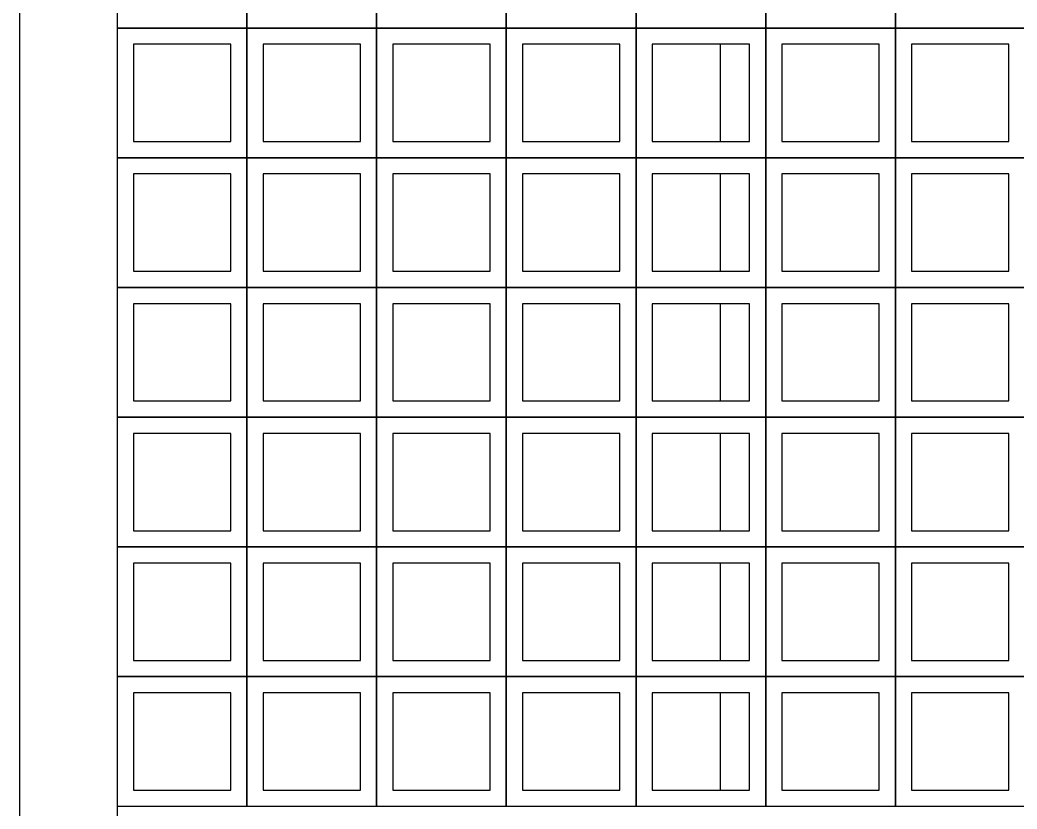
# Model space of a CAD drawing. Header units: millimetres. Extents: x -4228 to 27092, y -6721 to 984.
# Drawn here: x 22660.5 to 22814.3, y -2872.9 to -2751.2 of the extents above; entities that cross this region are included whole.
import ezdxf

# ---------------------------------------------------------------- set-up
doc = ezdxf.new("R2010")
doc.units = ezdxf.units.MM
doc.header["$LTSCALE"] = 50
doc.layers.add('cobogo', color=7, linetype='Continuous')
doc.layers.add('PAREDES3', color=2, linetype='Continuous')

msp = doc.modelspace()

# ---------------------------------------------------------------- linework, layer by layer
at = {"layer": 'cobogo', "color": 3, "linetype": 'Continuous', "lineweight": 30}
for points in [[(22675.52, -2752.46), (22695.52, -2752.46), (22695.52, -2732.46), (22675.52, -2732.46)], [(22675.52, -2752.46), (22695.52, -2752.46), (22695.52, -2732.46), (22675.52, -2732.46)], [(22675.52, -2752.46), (22695.52, -2752.46), (22695.52, -2732.46), (22675.52, -2732.46)], [(22675.52, -2752.46), (22695.52, -2752.46), (22695.52, -2732.46), (22675.52, -2732.46)], [(22695.52, -2752.46), (22715.52, -2752.46), (22715.52, -2732.46), (22695.52, -2732.46)], [(22695.52, -2752.46), (22715.52, -2752.46), (22715.52, -2732.46), (22695.52, -2732.46)], [(22695.52, -2752.46), (22715.52, -2752.46), (22715.52, -2732.46), (22695.52, -2732.46)], [(22695.52, -2752.46), (22715.52, -2752.46), (22715.52, -2732.46), (22695.52, -2732.46)], [(22715.52, -2752.46), (22735.52, -2752.46), (22735.52, -2732.46), (22715.52, -2732.46)], [(22715.52, -2752.46), (22735.52, -2752.46), (22735.52, -2732.46), (22715.52, -2732.46)], [(22715.52, -2752.46), (22735.52, -2752.46), (22735.52, -2732.46), (22715.52, -2732.46)], [(22715.52, -2752.46), (22735.52, -2752.46), (22735.52, -2732.46), (22715.52, -2732.46)], [(22735.52, -2752.46), (22755.52, -2752.46), (22755.52, -2732.46), (22735.52, -2732.46)], [(22735.52, -2752.46), (22755.52, -2752.46), (22755.52, -2732.46), (22735.52, -2732.46)], [(22735.52, -2752.46), (22755.52, -2752.46), (22755.52, -2732.46), (22735.52, -2732.46)], [(22735.52, -2752.46), (22755.52, -2752.46), (22755.52, -2732.46), (22735.52, -2732.46)], [(22755.52, -2752.46), (22775.52, -2752.46), (22775.52, -2732.46), (22755.52, -2732.46)], [(22755.52, -2752.46), (22775.52, -2752.46), (22775.52, -2732.46), (22755.52, -2732.46)], [(22755.52, -2752.46), (22775.52, -2752.46), (22775.52, -2732.46), (22755.52, -2732.46)], [(22755.52, -2752.46), (22775.52, -2752.46), (22775.52, -2732.46), (22755.52, -2732.46)], [(22775.52, -2752.46), (22795.52, -2752.46), (22795.52, -2732.46), (22775.52, -2732.46)], [(22775.52, -2752.46), (22795.52, -2752.46), (22795.52, -2732.46), (22775.52, -2732.46)], [(22775.52, -2752.46), (22795.52, -2752.46), (22795.52, -2732.46), (22775.52, -2732.46)], [(22775.52, -2752.46), (22795.52, -2752.46), (22795.52, -2732.46), (22775.52, -2732.46)], [(22795.52, -2752.46), (22815.52, -2752.46), (22815.52, -2732.46), (22795.52, -2732.46)], [(22795.52, -2752.46), (22815.52, -2752.46), (22815.52, -2732.46), (22795.52, -2732.46)], [(22795.52, -2752.46), (22815.52, -2752.46), (22815.52, -2732.46), (22795.52, -2732.46)], [(22795.52, -2752.46), (22815.52, -2752.46), (22815.52, -2732.46), (22795.52, -2732.46)], [(22675.52, -2772.46), (22695.52, -2772.46), (22695.52, -2752.46), (22675.52, -2752.46)], [(22675.52, -2772.46), (22695.52, -2772.46), (22695.52, -2752.46), (22675.52, -2752.46)], [(22675.52, -2772.46), (22695.52, -2772.46), (22695.52, -2752.46), (22675.52, -2752.46)], [(22675.52, -2772.46), (22695.52, -2772.46), (22695.52, -2752.46), (22675.52, -2752.46)], [(22695.52, -2772.46), (22715.52, -2772.46), (22715.52, -2752.46), (22695.52, -2752.46)], [(22695.52, -2772.46), (22715.52, -2772.46), (22715.52, -2752.46), (22695.52, -2752.46)], [(22695.52, -2772.46), (22715.52, -2772.46), (22715.52, -2752.46), (22695.52, -2752.46)], [(22695.52, -2772.46), (22715.52, -2772.46), (22715.52, -2752.46), (22695.52, -2752.46)], [(22715.52, -2772.46), (22735.52, -2772.46), (22735.52, -2752.46), (22715.52, -2752.46)], [(22715.52, -2772.46), (22735.52, -2772.46), (22735.52, -2752.46), (22715.52, -2752.46)], [(22715.52, -2772.46), (22735.52, -2772.46), (22735.52, -2752.46), (22715.52, -2752.46)], [(22715.52, -2772.46), (22735.52, -2772.46), (22735.52, -2752.46), (22715.52, -2752.46)], [(22735.52, -2772.46), (22755.52, -2772.46), (22755.52, -2752.46), (22735.52, -2752.46)], [(22735.52, -2772.46), (22755.52, -2772.46), (22755.52, -2752.46), (22735.52, -2752.46)], [(22735.52, -2772.46), (22755.52, -2772.46), (22755.52, -2752.46), (22735.52, -2752.46)], [(22735.52, -2772.46), (22755.52, -2772.46), (22755.52, -2752.46), (22735.52, -2752.46)], [(22755.52, -2772.46), (22775.52, -2772.46), (22775.52, -2752.46), (22755.52, -2752.46)], [(22755.52, -2772.46), (22775.52, -2772.46), (22775.52, -2752.46), (22755.52, -2752.46)], [(22755.52, -2772.46), (22775.52, -2772.46), (22775.52, -2752.46), (22755.52, -2752.46)], [(22755.52, -2772.46), (22775.52, -2772.46), (22775.52, -2752.46), (22755.52, -2752.46)], [(22775.52, -2772.46), (22795.52, -2772.46), (22795.52, -2752.46), (22775.52, -2752.46)], [(22775.52, -2772.46), (22795.52, -2772.46), (22795.52, -2752.46), (22775.52, -2752.46)], [(22775.52, -2772.46), (22795.52, -2772.46), (22795.52, -2752.46), (22775.52, -2752.46)], [(22775.52, -2772.46), (22795.52, -2772.46), (22795.52, -2752.46), (22775.52, -2752.46)], [(22795.52, -2772.46), (22815.52, -2772.46), (22815.52, -2752.46), (22795.52, -2752.46)], [(22795.52, -2772.46), (22815.52, -2772.46), (22815.52, -2752.46), (22795.52, -2752.46)], [(22795.52, -2772.46), (22815.52, -2772.46), (22815.52, -2752.46), (22795.52, -2752.46)], [(22795.52, -2772.46), (22815.52, -2772.46), (22815.52, -2752.46), (22795.52, -2752.46)], [(22678.02, -2769.96), (22693.02, -2769.96), (22693.02, -2754.96), (22678.02, -2754.96)], [(22678.02, -2769.96), (22693.02, -2769.96), (22693.02, -2754.96), (22678.02, -2754.96)], [(22678.02, -2769.96), (22693.02, -2769.96), (22693.02, -2754.96), (22678.02, -2754.96)], [(22678.02, -2769.96), (22693.02, -2769.96), (22693.02, -2754.96), (22678.02, -2754.96)], [(22698.02, -2769.96), (22713.02, -2769.96), (22713.02, -2754.96), (22698.02, -2754.96)], [(22698.02, -2769.96), (22713.02, -2769.96), (22713.02, -2754.96), (22698.02, -2754.96)], [(22698.02, -2769.96), (22713.02, -2769.96), (22713.02, -2754.96), (22698.02, -2754.96)], [(22698.02, -2769.96), (22713.02, -2769.96), (22713.02, -2754.96), (22698.02, -2754.96)], [(22718.02, -2769.96), (22733.02, -2769.96), (22733.02, -2754.96), (22718.02, -2754.96)], [(22718.02, -2769.96), (22733.02, -2769.96), (22733.02, -2754.96), (22718.02, -2754.96)], [(22718.02, -2769.96), (22733.02, -2769.96), (22733.02, -2754.96), (22718.02, -2754.96)], [(22718.02, -2769.96), (22733.02, -2769.96), (22733.02, -2754.96), (22718.02, -2754.96)], [(22738.02, -2769.96), (22753.02, -2769.96), (22753.02, -2754.96), (22738.02, -2754.96)], [(22738.02, -2769.96), (22753.02, -2769.96), (22753.02, -2754.96), (22738.02, -2754.96)], [(22738.02, -2769.96), (22753.02, -2769.96), (22753.02, -2754.96), (22738.02, -2754.96)], [(22738.02, -2769.96), (22753.02, -2769.96), (22753.02, -2754.96), (22738.02, -2754.96)], [(22758.02, -2769.96), (22773.02, -2769.96), (22773.02, -2754.96), (22758.02, -2754.96)], [(22758.02, -2769.96), (22773.02, -2769.96), (22773.02, -2754.96), (22758.02, -2754.96)], [(22758.02, -2769.96), (22773.02, -2769.96), (22773.02, -2754.96), (22758.02, -2754.96)], [(22758.02, -2769.96), (22773.02, -2769.96), (22773.02, -2754.96), (22758.02, -2754.96)], [(22778.02, -2769.96), (22793.02, -2769.96), (22793.02, -2754.96), (22778.02, -2754.96)], [(22778.02, -2769.96), (22793.02, -2769.96), (22793.02, -2754.96), (22778.02, -2754.96)], [(22778.02, -2769.96), (22793.02, -2769.96), (22793.02, -2754.96), (22778.02, -2754.96)], [(22778.02, -2769.96), (22793.02, -2769.96), (22793.02, -2754.96), (22778.02, -2754.96)], [(22798.02, -2769.96), (22813.02, -2769.96), (22813.02, -2754.96), (22798.02, -2754.96)], [(22798.02, -2769.96), (22813.02, -2769.96), (22813.02, -2754.96), (22798.02, -2754.96)], [(22798.02, -2769.96), (22813.02, -2769.96), (22813.02, -2754.96), (22798.02, -2754.96)], [(22798.02, -2769.96), (22813.02, -2769.96), (22813.02, -2754.96), (22798.02, -2754.96)], [(22675.52, -2792.46), (22695.52, -2792.46), (22695.52, -2772.46), (22675.52, -2772.46)], [(22675.52, -2792.46), (22695.52, -2792.46), (22695.52, -2772.46), (22675.52, -2772.46)], [(22675.52, -2792.46), (22695.52, -2792.46), (22695.52, -2772.46), (22675.52, -2772.46)], [(22675.52, -2792.46), (22695.52, -2792.46), (22695.52, -2772.46), (22675.52, -2772.46)], [(22695.52, -2792.46), (22715.52, -2792.46), (22715.52, -2772.46), (22695.52, -2772.46)], [(22695.52, -2792.46), (22715.52, -2792.46), (22715.52, -2772.46), (22695.52, -2772.46)], [(22695.52, -2792.46), (22715.52, -2792.46), (22715.52, -2772.46), (22695.52, -2772.46)], [(22695.52, -2792.46), (22715.52, -2792.46), (22715.52, -2772.46), (22695.52, -2772.46)], [(22715.52, -2792.46), (22735.52, -2792.46), (22735.52, -2772.46), (22715.52, -2772.46)], [(22715.52, -2792.46), (22735.52, -2792.46), (22735.52, -2772.46), (22715.52, -2772.46)], [(22715.52, -2792.46), (22735.52, -2792.46), (22735.52, -2772.46), (22715.52, -2772.46)], [(22715.52, -2792.46), (22735.52, -2792.46), (22735.52, -2772.46), (22715.52, -2772.46)], [(22735.52, -2792.46), (22755.52, -2792.46), (22755.52, -2772.46), (22735.52, -2772.46)], [(22735.52, -2792.46), (22755.52, -2792.46), (22755.52, -2772.46), (22735.52, -2772.46)], [(22735.52, -2792.46), (22755.52, -2792.46), (22755.52, -2772.46), (22735.52, -2772.46)], [(22735.52, -2792.46), (22755.52, -2792.46), (22755.52, -2772.46), (22735.52, -2772.46)], [(22755.52, -2792.46), (22775.52, -2792.46), (22775.52, -2772.46), (22755.52, -2772.46)], [(22755.52, -2792.46), (22775.52, -2792.46), (22775.52, -2772.46), (22755.52, -2772.46)], [(22755.52, -2792.46), (22775.52, -2792.46), (22775.52, -2772.46), (22755.52, -2772.46)], [(22755.52, -2792.46), (22775.52, -2792.46), (22775.52, -2772.46), (22755.52, -2772.46)], [(22775.52, -2792.46), (22795.52, -2792.46), (22795.52, -2772.46), (22775.52, -2772.46)], [(22775.52, -2792.46), (22795.52, -2792.46), (22795.52, -2772.46), (22775.52, -2772.46)], [(22775.52, -2792.46), (22795.52, -2792.46), (22795.52, -2772.46), (22775.52, -2772.46)], [(22775.52, -2792.46), (22795.52, -2792.46), (22795.52, -2772.46), (22775.52, -2772.46)], [(22795.52, -2792.46), (22815.52, -2792.46), (22815.52, -2772.46), (22795.52, -2772.46)], [(22795.52, -2792.46), (22815.52, -2792.46), (22815.52, -2772.46), (22795.52, -2772.46)], [(22795.52, -2792.46), (22815.52, -2792.46), (22815.52, -2772.46), (22795.52, -2772.46)], [(22795.52, -2792.46), (22815.52, -2792.46), (22815.52, -2772.46), (22795.52, -2772.46)], [(22678.02, -2789.96), (22693.02, -2789.96), (22693.02, -2774.96), (22678.02, -2774.96)], [(22678.02, -2789.96), (22693.02, -2789.96), (22693.02, -2774.96), (22678.02, -2774.96)], [(22678.02, -2789.96), (22693.02, -2789.96), (22693.02, -2774.96), (22678.02, -2774.96)], [(22678.02, -2789.96), (22693.02, -2789.96), (22693.02, -2774.96), (22678.02, -2774.96)], [(22698.02, -2789.96), (22713.02, -2789.96), (22713.02, -2774.96), (22698.02, -2774.96)], [(22698.02, -2789.96), (22713.02, -2789.96), (22713.02, -2774.96), (22698.02, -2774.96)], [(22698.02, -2789.96), (22713.02, -2789.96), (22713.02, -2774.96), (22698.02, -2774.96)], [(22698.02, -2789.96), (22713.02, -2789.96), (22713.02, -2774.96), (22698.02, -2774.96)], [(22718.02, -2789.96), (22733.02, -2789.96), (22733.02, -2774.96), (22718.02, -2774.96)], [(22718.02, -2789.96), (22733.02, -2789.96), (22733.02, -2774.96), (22718.02, -2774.96)], [(22718.02, -2789.96), (22733.02, -2789.96), (22733.02, -2774.96), (22718.02, -2774.96)], [(22718.02, -2789.96), (22733.02, -2789.96), (22733.02, -2774.96), (22718.02, -2774.96)], [(22738.02, -2789.96), (22753.02, -2789.96), (22753.02, -2774.96), (22738.02, -2774.96)], [(22738.02, -2789.96), (22753.02, -2789.96), (22753.02, -2774.96), (22738.02, -2774.96)], [(22738.02, -2789.96), (22753.02, -2789.96), (22753.02, -2774.96), (22738.02, -2774.96)], [(22738.02, -2789.96), (22753.02, -2789.96), (22753.02, -2774.96), (22738.02, -2774.96)], [(22758.02, -2789.96), (22773.02, -2789.96), (22773.02, -2774.96), (22758.02, -2774.96)], [(22758.02, -2789.96), (22773.02, -2789.96), (22773.02, -2774.96), (22758.02, -2774.96)], [(22758.02, -2789.96), (22773.02, -2789.96), (22773.02, -2774.96), (22758.02, -2774.96)], [(22758.02, -2789.96), (22773.02, -2789.96), (22773.02, -2774.96), (22758.02, -2774.96)], [(22778.02, -2789.96), (22793.02, -2789.96), (22793.02, -2774.96), (22778.02, -2774.96)], [(22778.02, -2789.96), (22793.02, -2789.96), (22793.02, -2774.96), (22778.02, -2774.96)], [(22778.02, -2789.96), (22793.02, -2789.96), (22793.02, -2774.96), (22778.02, -2774.96)], [(22778.02, -2789.96), (22793.02, -2789.96), (22793.02, -2774.96), (22778.02, -2774.96)], [(22798.02, -2789.96), (22813.02, -2789.96), (22813.02, -2774.96), (22798.02, -2774.96)], [(22798.02, -2789.96), (22813.02, -2789.96), (22813.02, -2774.96), (22798.02, -2774.96)], [(22798.02, -2789.96), (22813.02, -2789.96), (22813.02, -2774.96), (22798.02, -2774.96)], [(22798.02, -2789.96), (22813.02, -2789.96), (22813.02, -2774.96), (22798.02, -2774.96)], [(22675.52, -2812.46), (22695.52, -2812.46), (22695.52, -2792.46), (22675.52, -2792.46)], [(22675.52, -2812.46), (22695.52, -2812.46), (22695.52, -2792.46), (22675.52, -2792.46)], [(22675.52, -2812.46), (22695.52, -2812.46), (22695.52, -2792.46), (22675.52, -2792.46)], [(22675.52, -2812.46), (22695.52, -2812.46), (22695.52, -2792.46), (22675.52, -2792.46)], [(22695.52, -2812.46), (22715.52, -2812.46), (22715.52, -2792.46), (22695.52, -2792.46)], [(22695.52, -2812.46), (22715.52, -2812.46), (22715.52, -2792.46), (22695.52, -2792.46)], [(22695.52, -2812.46), (22715.52, -2812.46), (22715.52, -2792.46), (22695.52, -2792.46)], [(22695.52, -2812.46), (22715.52, -2812.46), (22715.52, -2792.46), (22695.52, -2792.46)], [(22715.52, -2812.46), (22735.52, -2812.46), (22735.52, -2792.46), (22715.52, -2792.46)], [(22715.52, -2812.46), (22735.52, -2812.46), (22735.52, -2792.46), (22715.52, -2792.46)], [(22715.52, -2812.46), (22735.52, -2812.46), (22735.52, -2792.46), (22715.52, -2792.46)], [(22715.52, -2812.46), (22735.52, -2812.46), (22735.52, -2792.46), (22715.52, -2792.46)], [(22735.52, -2812.46), (22755.52, -2812.46), (22755.52, -2792.46), (22735.52, -2792.46)], [(22735.52, -2812.46), (22755.52, -2812.46), (22755.52, -2792.46), (22735.52, -2792.46)], [(22735.52, -2812.46), (22755.52, -2812.46), (22755.52, -2792.46), (22735.52, -2792.46)], [(22735.52, -2812.46), (22755.52, -2812.46), (22755.52, -2792.46), (22735.52, -2792.46)], [(22755.52, -2812.46), (22775.52, -2812.46), (22775.52, -2792.46), (22755.52, -2792.46)], [(22755.52, -2812.46), (22775.52, -2812.46), (22775.52, -2792.46), (22755.52, -2792.46)], [(22755.52, -2812.46), (22775.52, -2812.46), (22775.52, -2792.46), (22755.52, -2792.46)], [(22755.52, -2812.46), (22775.52, -2812.46), (22775.52, -2792.46), (22755.52, -2792.46)], [(22775.52, -2812.46), (22795.52, -2812.46), (22795.52, -2792.46), (22775.52, -2792.46)], [(22775.52, -2812.46), (22795.52, -2812.46), (22795.52, -2792.46), (22775.52, -2792.46)], [(22775.52, -2812.46), (22795.52, -2812.46), (22795.52, -2792.46), (22775.52, -2792.46)], [(22775.52, -2812.46), (22795.52, -2812.46), (22795.52, -2792.46), (22775.52, -2792.46)], [(22795.52, -2812.46), (22815.52, -2812.46), (22815.52, -2792.46), (22795.52, -2792.46)], [(22795.52, -2812.46), (22815.52, -2812.46), (22815.52, -2792.46), (22795.52, -2792.46)], [(22795.52, -2812.46), (22815.52, -2812.46), (22815.52, -2792.46), (22795.52, -2792.46)], [(22795.52, -2812.46), (22815.52, -2812.46), (22815.52, -2792.46), (22795.52, -2792.46)], [(22678.02, -2809.96), (22693.02, -2809.96), (22693.02, -2794.96), (22678.02, -2794.96)], [(22678.02, -2809.96), (22693.02, -2809.96), (22693.02, -2794.96), (22678.02, -2794.96)], [(22678.02, -2809.96), (22693.02, -2809.96), (22693.02, -2794.96), (22678.02, -2794.96)], [(22678.02, -2809.96), (22693.02, -2809.96), (22693.02, -2794.96), (22678.02, -2794.96)], [(22698.02, -2809.96), (22713.02, -2809.96), (22713.02, -2794.96), (22698.02, -2794.96)], [(22698.02, -2809.96), (22713.02, -2809.96), (22713.02, -2794.96), (22698.02, -2794.96)], [(22698.02, -2809.96), (22713.02, -2809.96), (22713.02, -2794.96), (22698.02, -2794.96)], [(22698.02, -2809.96), (22713.02, -2809.96), (22713.02, -2794.96), (22698.02, -2794.96)], [(22718.02, -2809.96), (22733.02, -2809.96), (22733.02, -2794.96), (22718.02, -2794.96)], [(22718.02, -2809.96), (22733.02, -2809.96), (22733.02, -2794.96), (22718.02, -2794.96)], [(22718.02, -2809.96), (22733.02, -2809.96), (22733.02, -2794.96), (22718.02, -2794.96)], [(22718.02, -2809.96), (22733.02, -2809.96), (22733.02, -2794.96), (22718.02, -2794.96)], [(22738.02, -2809.96), (22753.02, -2809.96), (22753.02, -2794.96), (22738.02, -2794.96)], [(22738.02, -2809.96), (22753.02, -2809.96), (22753.02, -2794.96), (22738.02, -2794.96)], [(22738.02, -2809.96), (22753.02, -2809.96), (22753.02, -2794.96), (22738.02, -2794.96)], [(22738.02, -2809.96), (22753.02, -2809.96), (22753.02, -2794.96), (22738.02, -2794.96)], [(22758.02, -2809.96), (22773.02, -2809.96), (22773.02, -2794.96), (22758.02, -2794.96)], [(22758.02, -2809.96), (22773.02, -2809.96), (22773.02, -2794.96), (22758.02, -2794.96)], [(22758.02, -2809.96), (22773.02, -2809.96), (22773.02, -2794.96), (22758.02, -2794.96)], [(22758.02, -2809.96), (22773.02, -2809.96), (22773.02, -2794.96), (22758.02, -2794.96)], [(22778.02, -2809.96), (22793.02, -2809.96), (22793.02, -2794.96), (22778.02, -2794.96)], [(22778.02, -2809.96), (22793.02, -2809.96), (22793.02, -2794.96), (22778.02, -2794.96)], [(22778.02, -2809.96), (22793.02, -2809.96), (22793.02, -2794.96), (22778.02, -2794.96)], [(22778.02, -2809.96), (22793.02, -2809.96), (22793.02, -2794.96), (22778.02, -2794.96)], [(22798.02, -2809.96), (22813.02, -2809.96), (22813.02, -2794.96), (22798.02, -2794.96)], [(22798.02, -2809.96), (22813.02, -2809.96), (22813.02, -2794.96), (22798.02, -2794.96)], [(22798.02, -2809.96), (22813.02, -2809.96), (22813.02, -2794.96), (22798.02, -2794.96)], [(22798.02, -2809.96), (22813.02, -2809.96), (22813.02, -2794.96), (22798.02, -2794.96)], [(22675.52, -2832.46), (22695.52, -2832.46), (22695.52, -2812.46), (22675.52, -2812.46)], [(22675.52, -2832.46), (22695.52, -2832.46), (22695.52, -2812.46), (22675.52, -2812.46)], [(22675.52, -2832.46), (22695.52, -2832.46), (22695.52, -2812.46), (22675.52, -2812.46)], [(22675.52, -2832.46), (22695.52, -2832.46), (22695.52, -2812.46), (22675.52, -2812.46)], [(22695.52, -2832.46), (22715.52, -2832.46), (22715.52, -2812.46), (22695.52, -2812.46)], [(22695.52, -2832.46), (22715.52, -2832.46), (22715.52, -2812.46), (22695.52, -2812.46)], [(22695.52, -2832.46), (22715.52, -2832.46), (22715.52, -2812.46), (22695.52, -2812.46)], [(22695.52, -2832.46), (22715.52, -2832.46), (22715.52, -2812.46), (22695.52, -2812.46)], [(22715.52, -2832.46), (22735.52, -2832.46), (22735.52, -2812.46), (22715.52, -2812.46)], [(22715.52, -2832.46), (22735.52, -2832.46), (22735.52, -2812.46), (22715.52, -2812.46)], [(22715.52, -2832.46), (22735.52, -2832.46), (22735.52, -2812.46), (22715.52, -2812.46)], [(22715.52, -2832.46), (22735.52, -2832.46), (22735.52, -2812.46), (22715.52, -2812.46)], [(22735.52, -2832.46), (22755.52, -2832.46), (22755.52, -2812.46), (22735.52, -2812.46)], [(22735.52, -2832.46), (22755.52, -2832.46), (22755.52, -2812.46), (22735.52, -2812.46)], [(22735.52, -2832.46), (22755.52, -2832.46), (22755.52, -2812.46), (22735.52, -2812.46)], [(22735.52, -2832.46), (22755.52, -2832.46), (22755.52, -2812.46), (22735.52, -2812.46)], [(22755.52, -2832.46), (22775.52, -2832.46), (22775.52, -2812.46), (22755.52, -2812.46)], [(22755.52, -2832.46), (22775.52, -2832.46), (22775.52, -2812.46), (22755.52, -2812.46)], [(22755.52, -2832.46), (22775.52, -2832.46), (22775.52, -2812.46), (22755.52, -2812.46)], [(22755.52, -2832.46), (22775.52, -2832.46), (22775.52, -2812.46), (22755.52, -2812.46)], [(22775.52, -2832.46), (22795.52, -2832.46), (22795.52, -2812.46), (22775.52, -2812.46)], [(22775.52, -2832.46), (22795.52, -2832.46), (22795.52, -2812.46), (22775.52, -2812.46)], [(22775.52, -2832.46), (22795.52, -2832.46), (22795.52, -2812.46), (22775.52, -2812.46)], [(22775.52, -2832.46), (22795.52, -2832.46), (22795.52, -2812.46), (22775.52, -2812.46)], [(22795.52, -2832.46), (22815.52, -2832.46), (22815.52, -2812.46), (22795.52, -2812.46)], [(22795.52, -2832.46), (22815.52, -2832.46), (22815.52, -2812.46), (22795.52, -2812.46)], [(22795.52, -2832.46), (22815.52, -2832.46), (22815.52, -2812.46), (22795.52, -2812.46)], [(22795.52, -2832.46), (22815.52, -2832.46), (22815.52, -2812.46), (22795.52, -2812.46)], [(22678.02, -2829.96), (22693.02, -2829.96), (22693.02, -2814.96), (22678.02, -2814.96)], [(22678.02, -2829.96), (22693.02, -2829.96), (22693.02, -2814.96), (22678.02, -2814.96)], [(22678.02, -2829.96), (22693.02, -2829.96), (22693.02, -2814.96), (22678.02, -2814.96)], [(22678.02, -2829.96), (22693.02, -2829.96), (22693.02, -2814.96), (22678.02, -2814.96)], [(22698.02, -2829.96), (22713.02, -2829.96), (22713.02, -2814.96), (22698.02, -2814.96)], [(22698.02, -2829.96), (22713.02, -2829.96), (22713.02, -2814.96), (22698.02, -2814.96)], [(22698.02, -2829.96), (22713.02, -2829.96), (22713.02, -2814.96), (22698.02, -2814.96)], [(22698.02, -2829.96), (22713.02, -2829.96), (22713.02, -2814.96), (22698.02, -2814.96)], [(22718.02, -2829.96), (22733.02, -2829.96), (22733.02, -2814.96), (22718.02, -2814.96)], [(22718.02, -2829.96), (22733.02, -2829.96), (22733.02, -2814.96), (22718.02, -2814.96)], [(22718.02, -2829.96), (22733.02, -2829.96), (22733.02, -2814.96), (22718.02, -2814.96)], [(22718.02, -2829.96), (22733.02, -2829.96), (22733.02, -2814.96), (22718.02, -2814.96)], [(22738.02, -2829.96), (22753.02, -2829.96), (22753.02, -2814.96), (22738.02, -2814.96)], [(22738.02, -2829.96), (22753.02, -2829.96), (22753.02, -2814.96), (22738.02, -2814.96)], [(22738.02, -2829.96), (22753.02, -2829.96), (22753.02, -2814.96), (22738.02, -2814.96)], [(22738.02, -2829.96), (22753.02, -2829.96), (22753.02, -2814.96), (22738.02, -2814.96)], [(22758.02, -2829.96), (22773.02, -2829.96), (22773.02, -2814.96), (22758.02, -2814.96)], [(22758.02, -2829.96), (22773.02, -2829.96), (22773.02, -2814.96), (22758.02, -2814.96)], [(22758.02, -2829.96), (22773.02, -2829.96), (22773.02, -2814.96), (22758.02, -2814.96)], [(22758.02, -2829.96), (22773.02, -2829.96), (22773.02, -2814.96), (22758.02, -2814.96)], [(22778.02, -2829.96), (22793.02, -2829.96), (22793.02, -2814.96), (22778.02, -2814.96)], [(22778.02, -2829.96), (22793.02, -2829.96), (22793.02, -2814.96), (22778.02, -2814.96)], [(22778.02, -2829.96), (22793.02, -2829.96), (22793.02, -2814.96), (22778.02, -2814.96)], [(22778.02, -2829.96), (22793.02, -2829.96), (22793.02, -2814.96), (22778.02, -2814.96)], [(22798.02, -2829.96), (22813.02, -2829.96), (22813.02, -2814.96), (22798.02, -2814.96)], [(22798.02, -2829.96), (22813.02, -2829.96), (22813.02, -2814.96), (22798.02, -2814.96)], [(22798.02, -2829.96), (22813.02, -2829.96), (22813.02, -2814.96), (22798.02, -2814.96)], [(22798.02, -2829.96), (22813.02, -2829.96), (22813.02, -2814.96), (22798.02, -2814.96)], [(22675.52, -2852.46), (22695.52, -2852.46), (22695.52, -2832.46), (22675.52, -2832.46)], [(22675.52, -2852.46), (22695.52, -2852.46), (22695.52, -2832.46), (22675.52, -2832.46)], [(22675.52, -2852.46), (22695.52, -2852.46), (22695.52, -2832.46), (22675.52, -2832.46)], [(22675.52, -2852.46), (22695.52, -2852.46), (22695.52, -2832.46), (22675.52, -2832.46)], [(22695.52, -2852.46), (22715.52, -2852.46), (22715.52, -2832.46), (22695.52, -2832.46)], [(22695.52, -2852.46), (22715.52, -2852.46), (22715.52, -2832.46), (22695.52, -2832.46)], [(22695.52, -2852.46), (22715.52, -2852.46), (22715.52, -2832.46), (22695.52, -2832.46)], [(22695.52, -2852.46), (22715.52, -2852.46), (22715.52, -2832.46), (22695.52, -2832.46)], [(22715.52, -2852.46), (22735.52, -2852.46), (22735.52, -2832.46), (22715.52, -2832.46)], [(22715.52, -2852.46), (22735.52, -2852.46), (22735.52, -2832.46), (22715.52, -2832.46)], [(22715.52, -2852.46), (22735.52, -2852.46), (22735.52, -2832.46), (22715.52, -2832.46)], [(22715.52, -2852.46), (22735.52, -2852.46), (22735.52, -2832.46), (22715.52, -2832.46)], [(22735.52, -2852.46), (22755.52, -2852.46), (22755.52, -2832.46), (22735.52, -2832.46)], [(22735.52, -2852.46), (22755.52, -2852.46), (22755.52, -2832.46), (22735.52, -2832.46)], [(22735.52, -2852.46), (22755.52, -2852.46), (22755.52, -2832.46), (22735.52, -2832.46)], [(22735.52, -2852.46), (22755.52, -2852.46), (22755.52, -2832.46), (22735.52, -2832.46)], [(22755.52, -2852.46), (22775.52, -2852.46), (22775.52, -2832.46), (22755.52, -2832.46)], [(22755.52, -2852.46), (22775.52, -2852.46), (22775.52, -2832.46), (22755.52, -2832.46)], [(22755.52, -2852.46), (22775.52, -2852.46), (22775.52, -2832.46), (22755.52, -2832.46)], [(22755.52, -2852.46), (22775.52, -2852.46), (22775.52, -2832.46), (22755.52, -2832.46)], [(22775.52, -2852.46), (22795.52, -2852.46), (22795.52, -2832.46), (22775.52, -2832.46)], [(22775.52, -2852.46), (22795.52, -2852.46), (22795.52, -2832.46), (22775.52, -2832.46)], [(22775.52, -2852.46), (22795.52, -2852.46), (22795.52, -2832.46), (22775.52, -2832.46)], [(22775.52, -2852.46), (22795.52, -2852.46), (22795.52, -2832.46), (22775.52, -2832.46)], [(22795.52, -2852.46), (22815.52, -2852.46), (22815.52, -2832.46), (22795.52, -2832.46)], [(22795.52, -2852.46), (22815.52, -2852.46), (22815.52, -2832.46), (22795.52, -2832.46)], [(22795.52, -2852.46), (22815.52, -2852.46), (22815.52, -2832.46), (22795.52, -2832.46)], [(22795.52, -2852.46), (22815.52, -2852.46), (22815.52, -2832.46), (22795.52, -2832.46)], [(22678.02, -2849.96), (22693.02, -2849.96), (22693.02, -2834.96), (22678.02, -2834.96)], [(22678.02, -2849.96), (22693.02, -2849.96), (22693.02, -2834.96), (22678.02, -2834.96)], [(22678.02, -2849.96), (22693.02, -2849.96), (22693.02, -2834.96), (22678.02, -2834.96)], [(22678.02, -2849.96), (22693.02, -2849.96), (22693.02, -2834.96), (22678.02, -2834.96)], [(22698.02, -2849.96), (22713.02, -2849.96), (22713.02, -2834.96), (22698.02, -2834.96)], [(22698.02, -2849.96), (22713.02, -2849.96), (22713.02, -2834.96), (22698.02, -2834.96)], [(22698.02, -2849.96), (22713.02, -2849.96), (22713.02, -2834.96), (22698.02, -2834.96)], [(22698.02, -2849.96), (22713.02, -2849.96), (22713.02, -2834.96), (22698.02, -2834.96)], [(22718.02, -2849.96), (22733.02, -2849.96), (22733.02, -2834.96), (22718.02, -2834.96)], [(22718.02, -2849.96), (22733.02, -2849.96), (22733.02, -2834.96), (22718.02, -2834.96)], [(22718.02, -2849.96), (22733.02, -2849.96), (22733.02, -2834.96), (22718.02, -2834.96)], [(22718.02, -2849.96), (22733.02, -2849.96), (22733.02, -2834.96), (22718.02, -2834.96)], [(22738.02, -2849.96), (22753.02, -2849.96), (22753.02, -2834.96), (22738.02, -2834.96)], [(22738.02, -2849.96), (22753.02, -2849.96), (22753.02, -2834.96), (22738.02, -2834.96)], [(22738.02, -2849.96), (22753.02, -2849.96), (22753.02, -2834.96), (22738.02, -2834.96)], [(22738.02, -2849.96), (22753.02, -2849.96), (22753.02, -2834.96), (22738.02, -2834.96)], [(22758.02, -2849.96), (22773.02, -2849.96), (22773.02, -2834.96), (22758.02, -2834.96)], [(22758.02, -2849.96), (22773.02, -2849.96), (22773.02, -2834.96), (22758.02, -2834.96)], [(22758.02, -2849.96), (22773.02, -2849.96), (22773.02, -2834.96), (22758.02, -2834.96)], [(22758.02, -2849.96), (22773.02, -2849.96), (22773.02, -2834.96), (22758.02, -2834.96)], [(22778.02, -2849.96), (22793.02, -2849.96), (22793.02, -2834.96), (22778.02, -2834.96)], [(22778.02, -2849.96), (22793.02, -2849.96), (22793.02, -2834.96), (22778.02, -2834.96)], [(22778.02, -2849.96), (22793.02, -2849.96), (22793.02, -2834.96), (22778.02, -2834.96)], [(22778.02, -2849.96), (22793.02, -2849.96), (22793.02, -2834.96), (22778.02, -2834.96)], [(22798.02, -2849.96), (22813.02, -2849.96), (22813.02, -2834.96), (22798.02, -2834.96)], [(22798.02, -2849.96), (22813.02, -2849.96), (22813.02, -2834.96), (22798.02, -2834.96)], [(22798.02, -2849.96), (22813.02, -2849.96), (22813.02, -2834.96), (22798.02, -2834.96)], [(22798.02, -2849.96), (22813.02, -2849.96), (22813.02, -2834.96), (22798.02, -2834.96)], [(22675.52, -2872.46), (22695.52, -2872.46), (22695.52, -2852.46), (22675.52, -2852.46)], [(22675.52, -2872.46), (22695.52, -2872.46), (22695.52, -2852.46), (22675.52, -2852.46)], [(22675.52, -2872.46), (22695.52, -2872.46), (22695.52, -2852.46), (22675.52, -2852.46)], [(22675.52, -2872.46), (22695.52, -2872.46), (22695.52, -2852.46), (22675.52, -2852.46)], [(22695.52, -2872.46), (22715.52, -2872.46), (22715.52, -2852.46), (22695.52, -2852.46)], [(22695.52, -2872.46), (22715.52, -2872.46), (22715.52, -2852.46), (22695.52, -2852.46)], [(22695.52, -2872.46), (22715.52, -2872.46), (22715.52, -2852.46), (22695.52, -2852.46)], [(22695.52, -2872.46), (22715.52, -2872.46), (22715.52, -2852.46), (22695.52, -2852.46)], [(22715.52, -2872.46), (22735.52, -2872.46), (22735.52, -2852.46), (22715.52, -2852.46)], [(22715.52, -2872.46), (22735.52, -2872.46), (22735.52, -2852.46), (22715.52, -2852.46)], [(22715.52, -2872.46), (22735.52, -2872.46), (22735.52, -2852.46), (22715.52, -2852.46)], [(22715.52, -2872.46), (22735.52, -2872.46), (22735.52, -2852.46), (22715.52, -2852.46)], [(22735.52, -2872.46), (22755.52, -2872.46), (22755.52, -2852.46), (22735.52, -2852.46)], [(22735.52, -2872.46), (22755.52, -2872.46), (22755.52, -2852.46), (22735.52, -2852.46)], [(22735.52, -2872.46), (22755.52, -2872.46), (22755.52, -2852.46), (22735.52, -2852.46)], [(22735.52, -2872.46), (22755.52, -2872.46), (22755.52, -2852.46), (22735.52, -2852.46)], [(22755.52, -2872.46), (22775.52, -2872.46), (22775.52, -2852.46), (22755.52, -2852.46)], [(22755.52, -2872.46), (22775.52, -2872.46), (22775.52, -2852.46), (22755.52, -2852.46)], [(22755.52, -2872.46), (22775.52, -2872.46), (22775.52, -2852.46), (22755.52, -2852.46)], [(22755.52, -2872.46), (22775.52, -2872.46), (22775.52, -2852.46), (22755.52, -2852.46)], [(22775.52, -2872.46), (22795.52, -2872.46), (22795.52, -2852.46), (22775.52, -2852.46)], [(22775.52, -2872.46), (22795.52, -2872.46), (22795.52, -2852.46), (22775.52, -2852.46)], [(22775.52, -2872.46), (22795.52, -2872.46), (22795.52, -2852.46), (22775.52, -2852.46)], [(22775.52, -2872.46), (22795.52, -2872.46), (22795.52, -2852.46), (22775.52, -2852.46)], [(22795.52, -2872.46), (22815.52, -2872.46), (22815.52, -2852.46), (22795.52, -2852.46)], [(22795.52, -2872.46), (22815.52, -2872.46), (22815.52, -2852.46), (22795.52, -2852.46)], [(22795.52, -2872.46), (22815.52, -2872.46), (22815.52, -2852.46), (22795.52, -2852.46)], [(22795.52, -2872.46), (22815.52, -2872.46), (22815.52, -2852.46), (22795.52, -2852.46)], [(22678.02, -2869.96), (22693.02, -2869.96), (22693.02, -2854.96), (22678.02, -2854.96)], [(22678.02, -2869.96), (22693.02, -2869.96), (22693.02, -2854.96), (22678.02, -2854.96)], [(22678.02, -2869.96), (22693.02, -2869.96), (22693.02, -2854.96), (22678.02, -2854.96)], [(22678.02, -2869.96), (22693.02, -2869.96), (22693.02, -2854.96), (22678.02, -2854.96)], [(22698.02, -2869.96), (22713.02, -2869.96), (22713.02, -2854.96), (22698.02, -2854.96)], [(22698.02, -2869.96), (22713.02, -2869.96), (22713.02, -2854.96), (22698.02, -2854.96)], [(22698.02, -2869.96), (22713.02, -2869.96), (22713.02, -2854.96), (22698.02, -2854.96)], [(22698.02, -2869.96), (22713.02, -2869.96), (22713.02, -2854.96), (22698.02, -2854.96)], [(22718.02, -2869.96), (22733.02, -2869.96), (22733.02, -2854.96), (22718.02, -2854.96)], [(22718.02, -2869.96), (22733.02, -2869.96), (22733.02, -2854.96), (22718.02, -2854.96)], [(22718.02, -2869.96), (22733.02, -2869.96), (22733.02, -2854.96), (22718.02, -2854.96)], [(22718.02, -2869.96), (22733.02, -2869.96), (22733.02, -2854.96), (22718.02, -2854.96)], [(22738.02, -2869.96), (22753.02, -2869.96), (22753.02, -2854.96), (22738.02, -2854.96)], [(22738.02, -2869.96), (22753.02, -2869.96), (22753.02, -2854.96), (22738.02, -2854.96)], [(22738.02, -2869.96), (22753.02, -2869.96), (22753.02, -2854.96), (22738.02, -2854.96)], [(22738.02, -2869.96), (22753.02, -2869.96), (22753.02, -2854.96), (22738.02, -2854.96)], [(22758.02, -2869.96), (22773.02, -2869.96), (22773.02, -2854.96), (22758.02, -2854.96)], [(22758.02, -2869.96), (22773.02, -2869.96), (22773.02, -2854.96), (22758.02, -2854.96)], [(22758.02, -2869.96), (22773.02, -2869.96), (22773.02, -2854.96), (22758.02, -2854.96)], [(22758.02, -2869.96), (22773.02, -2869.96), (22773.02, -2854.96), (22758.02, -2854.96)], [(22778.02, -2869.96), (22793.02, -2869.96), (22793.02, -2854.96), (22778.02, -2854.96)], [(22778.02, -2869.96), (22793.02, -2869.96), (22793.02, -2854.96), (22778.02, -2854.96)], [(22778.02, -2869.96), (22793.02, -2869.96), (22793.02, -2854.96), (22778.02, -2854.96)], [(22778.02, -2869.96), (22793.02, -2869.96), (22793.02, -2854.96), (22778.02, -2854.96)], [(22798.02, -2869.96), (22813.02, -2869.96), (22813.02, -2854.96), (22798.02, -2854.96)], [(22798.02, -2869.96), (22813.02, -2869.96), (22813.02, -2854.96), (22798.02, -2854.96)], [(22798.02, -2869.96), (22813.02, -2869.96), (22813.02, -2854.96), (22798.02, -2854.96)], [(22798.02, -2869.96), (22813.02, -2869.96), (22813.02, -2854.96), (22798.02, -2854.96)]]:
    msp.add_lwpolyline(points, close=True, dxfattribs=at)
at = {"layer": 'PAREDES3', "color": 3, "linetype": 'Continuous', "lineweight": 30}
for p, q in [((22660.52, -2882.46), (22660.52, -2572.46)), ((22675.52, -2652.46), (22675.52, -2882.46)), ((22768.52, -2769.96), (22768.52, -2754.96)), ((22768.52, -2789.96), (22768.52, -2774.96)), ((22768.52, -2809.96), (22768.52, -2794.96)), ((22768.52, -2829.96), (22768.52, -2814.96)), ((22768.52, -2849.96), (22768.52, -2834.96)), ((22768.52, -2869.96), (22768.52, -2854.96))]:
    msp.add_line(p, q, dxfattribs=at)

doc.saveas('drawing.dxf')
